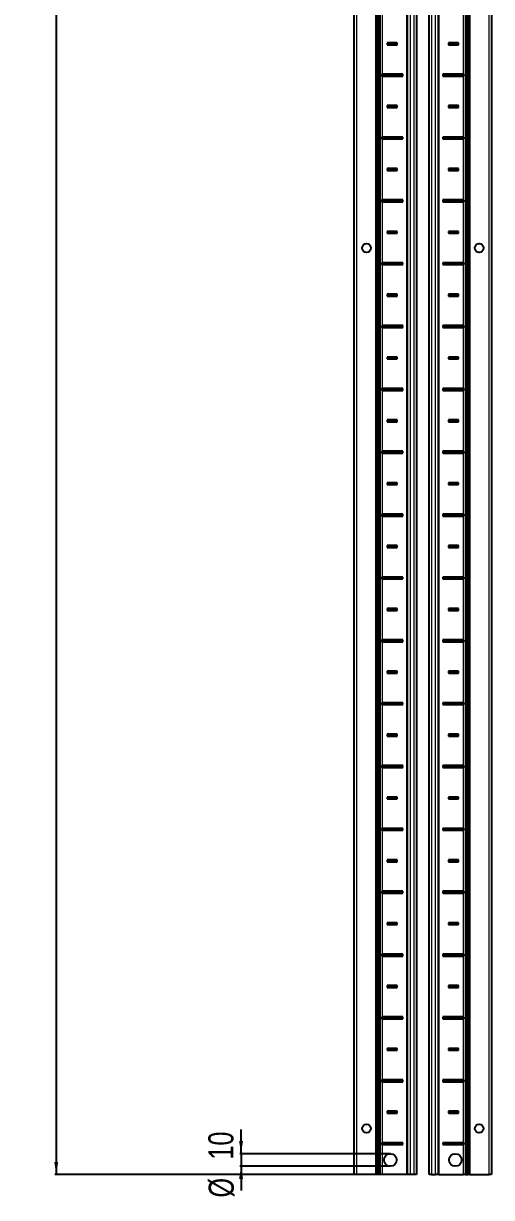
# Model space of a CAD drawing. Header units: millimetres. Extents: x -199 to 1181, y -1371 to 1507.
# Drawn here: x -199 to 173, y -870 to 64 of the extents above; entities that cross this region are included whole.
import ezdxf

# ---------------------------------------------------------------- set-up
doc = ezdxf.new("R2010")
doc.units = ezdxf.units.MM
doc.layers.add('FORMAT', color=7, linetype='Continuous')
doc.styles.add('SLDTEXTSTYLE0', font='TXT', dxfattribs={"width": 0.75})
doc.dimstyles.new('SLDDIMSTYLE0', dxfattribs={"dimtxt": 20, "dimasz": 10, "dimexe": 0, "dimexo": 0.0625, "dimgap": 5, "dimtad": 2, "dimdec": 1, "dimrnd": 1e-09, "dimzin": 12, "dimdsep": 46, "dimtxsty": 'SLDTEXTSTYLE0', "dimsah": 1, "dimcen": 0.09, "dimadec": 0, "dimazin": 3, "dimtfac": 1, "dimtofl": 0, "dimtmove": 0, "dimatfit": 3, "dimfxl": 0, "dimfrac": 2, "dimtolj": 1, "dimtzin": 12, "dimarcsym": 0})
doc.dimstyles.new('SLDDIMSTYLE1', dxfattribs={"dimtxt": 20, "dimasz": 10, "dimexe": 0, "dimexo": 0.0625, "dimgap": 5, "dimtad": 2, "dimdec": 1, "dimrnd": 1e-09, "dimzin": 12, "dimdsep": 46, "dimtxsty": 'SLDTEXTSTYLE0', "dimsah": 1, "dimcen": 0.09, "dimadec": 0, "dimazin": 3, "dimtfac": 1, "dimtmove": 0, "dimatfit": 0, "dimfxl": 0, "dimfrac": 2, "dimtolj": 1, "dimtzin": 12, "dimarcsym": 0})

# ---------------------------------------------------------------- blocks, each defined once
blk = doc.blocks.new('_D')
at = {"layer": 'FORMAT'}
for p, q in [((86.41, 1247.21), (-174.15, 1247.21)), ((-173.15, 1247.21), (-173.15, -851.79)), ((86.41, -851.79), (-174.15, -851.79))]:
    blk.add_line(p, q, dxfattribs=at)
for points in [[(-173.15, 1247.21), (-174.69, 1237.21), (-171.61, 1237.21)], [(-173.15, -851.79), (-171.61, -841.79), (-174.69, -841.79)]]:
    blk.add_solid(points, dxfattribs=at)
at = {"layer": 'FORMAT', "insert": (-198.93, 168.15), "char_height": 20, "attachment_point": 1, "rotation": 90, "style": 'SLDTEXTSTYLE0'}
blk.add_mtext('2099', dxfattribs=at)
blk = doc.blocks.new('_D_3')
at = {"layer": 'FORMAT'}
for p, q in [((-26.02, -835.29), (-26.02, -816.06)), ((92.82, -835.29), (-27.02, -835.29)), ((-26.02, -835.29), (-26.02, -845.29)), ((92.82, -845.29), (-27.02, -845.29)), ((-26.02, -845.29), (-26.02, -864.52))]:
    blk.add_line(p, q, dxfattribs=at)
for points in [[(-26.02, -835.29), (-24.48, -825.29), (-27.56, -825.29)], [(-26.02, -845.29), (-27.56, -855.29), (-24.48, -855.29)]]:
    blk.add_solid(points, dxfattribs=at)
at = {"layer": 'FORMAT', "char_height": 20, "attachment_point": 1, "rotation": 90, "style": 'SLDTEXTSTYLE0'}
for s, insert in [('10', (-52.11, -839.99)), ('%%c', (-51.8, -870.15))]:
    blk.add_mtext(s, dxfattribs=dict(at, insert=insert))

msp = doc.modelspace()

# ---------------------------------------------------------------- linework, layer by layer
at = {"color": 7, "linetype": 'Continuous', "lineweight": 25}
for p, q in [((63.98, -851.79), (63.98, 1247.21)), ((81.98, -851.79), (81.98, 1247.21)), ((83.77, -851.79), (83.77, 1247.21)), ((83.8, -851.79), (83.8, 1247.21)), ((106.48, -851.79), (106.48, 1247.21)), ((113.68, 1247.21), (113.68, -851.79)), ((123.68, -851.79), (123.68, 1247.21)), ((130.88, 1247.21), (130.88, -851.79)), ((153.55, 1247.21), (153.55, -851.79)), ((153.58, 1247.21), (153.58, -851.79)), ((155.38, 1247.21), (155.38, -851.79)), ((173.38, 1247.21), (173.38, -851.79)), ((91.08, 47.71), (90.33, 48.46)), ((90.33, 48.46), (90.33, 46.96)), ((98.33, 48.46), (90.33, 48.46)), ((91.08, 47.71), (90.33, 46.96)), ((90.33, 46.96), (98.33, 46.96)), ((97.58, 47.71), (91.08, 47.71)), ((97.58, 47.71), (98.33, 48.46)), ((97.58, 47.71), (98.33, 46.96)), ((98.33, 46.96), (98.33, 48.46)), ((139.78, 47.71), (139.03, 48.46)), ((147.03, 48.46), (139.03, 48.46)), ((139.03, 48.46), (139.03, 46.96)), ((139.78, 47.71), (139.03, 46.96)), ((139.03, 46.96), (147.03, 46.96)), ((139.78, 47.71), (146.28, 47.71)), ((146.28, 47.71), (147.03, 48.46)), ((146.28, 47.71), (147.03, 46.96)), ((147.03, 46.96), (147.03, 48.46)), ((86.58, 22.71), (85.93, 23.35)), ((85.93, 23.35), (85.93, 22.06)), ((86.58, 22.71), (85.93, 22.06)), ((102.83, 23.46), (86.42, 23.46)), ((86.42, 21.96), (102.83, 21.96)), ((102.08, 22.71), (86.58, 22.71)), ((102.08, 22.71), (102.83, 23.46)), ((102.08, 22.71), (102.83, 21.96)), ((102.83, 21.96), (102.83, 23.46)), ((135.28, 22.71), (134.53, 23.46)), ((134.53, 23.46), (134.53, 21.96)), ((150.93, 23.46), (134.53, 23.46)), ((135.28, 22.71), (134.53, 21.96)), ((134.53, 21.96), (150.93, 21.96)), ((135.28, 22.71), (150.78, 22.71)), ((150.78, 22.71), (151.42, 23.35)), ((150.78, 22.71), (151.42, 22.06)), ((151.42, 22.06), (151.42, 23.35)), ((91.08, -2.29), (90.33, -1.54)), ((90.33, -1.54), (90.33, -3.04)), ((98.33, -1.54), (90.33, -1.54)), ((91.08, -2.29), (90.33, -3.04)), ((90.33, -3.04), (98.33, -3.04)), ((97.58, -2.29), (91.08, -2.29)), ((97.58, -2.29), (98.33, -1.54)), ((97.58, -2.29), (98.33, -3.04)), ((98.33, -3.04), (98.33, -1.54)), ((139.78, -2.29), (139.03, -1.54)), ((147.03, -1.54), (139.03, -1.54)), ((139.03, -1.54), (139.03, -3.04)), ((139.78, -2.29), (139.03, -3.04)), ((139.03, -3.04), (147.03, -3.04)), ((139.78, -2.29), (146.28, -2.29)), ((146.28, -2.29), (147.03, -1.54)), ((146.28, -2.29), (147.03, -3.04)), ((147.03, -3.04), (147.03, -1.54)), ((86.58, -27.29), (85.93, -26.65)), ((85.93, -26.65), (85.93, -27.94)), ((86.58, -27.29), (85.93, -27.94)), ((102.83, -26.54), (86.42, -26.54)), ((102.08, -27.29), (86.58, -27.29)), ((102.08, -27.29), (102.83, -26.54)), ((102.08, -27.29), (102.83, -28.04)), ((102.83, -28.04), (102.83, -26.54)), ((135.28, -27.29), (134.53, -26.54)), ((150.93, -26.54), (134.53, -26.54)), ((134.53, -26.54), (134.53, -28.04)), ((135.28, -27.29), (134.53, -28.04)), ((135.28, -27.29), (150.78, -27.29)), ((150.78, -27.29), (151.42, -26.65)), ((150.78, -27.29), (151.42, -27.94)), ((151.42, -27.94), (151.42, -26.65)), ((86.42, -28.04), (102.83, -28.04)), ((134.53, -28.04), (150.93, -28.04)), ((91.08, -52.29), (90.33, -51.54)), ((90.33, -51.54), (90.33, -53.04)), ((98.33, -51.54), (90.33, -51.54)), ((91.08, -52.29), (90.33, -53.04)), ((90.33, -53.04), (98.33, -53.04)), ((97.58, -52.29), (91.08, -52.29)), ((97.58, -52.29), (98.33, -51.54)), ((97.58, -52.29), (98.33, -53.04)), ((98.33, -53.04), (98.33, -51.54)), ((139.78, -52.29), (139.03, -51.54)), ((147.03, -51.54), (139.03, -51.54)), ((139.03, -51.54), (139.03, -53.04)), ((139.78, -52.29), (139.03, -53.04)), ((139.03, -53.04), (147.03, -53.04)), ((139.78, -52.29), (146.28, -52.29)), ((146.28, -52.29), (147.03, -51.54)), ((146.28, -52.29), (147.03, -53.04)), ((147.03, -53.04), (147.03, -51.54)), ((86.58, -77.29), (85.93, -76.65)), ((85.93, -76.65), (85.93, -77.94)), ((86.58, -77.29), (85.93, -77.94)), ((102.83, -76.54), (86.42, -76.54)), ((86.42, -78.04), (102.83, -78.04)), ((102.08, -77.29), (86.58, -77.29)), ((102.08, -77.29), (102.83, -76.54)), ((102.08, -77.29), (102.83, -78.04)), ((102.83, -78.04), (102.83, -76.54)), ((135.28, -77.29), (134.53, -76.54)), ((134.53, -76.54), (134.53, -78.04)), ((150.93, -76.54), (134.53, -76.54)), ((135.28, -77.29), (134.53, -78.04)), ((134.53, -78.04), (150.93, -78.04)), ((135.28, -77.29), (150.78, -77.29)), ((150.78, -77.29), (151.42, -76.65)), ((150.78, -77.29), (151.42, -77.94)), ((151.42, -77.94), (151.42, -76.65)), ((91.08, -102.29), (90.33, -101.54)), ((90.33, -101.54), (90.33, -103.04)), ((98.33, -101.54), (90.33, -101.54)), ((91.08, -102.29), (90.33, -103.04)), ((97.58, -102.29), (91.08, -102.29)), ((97.58, -102.29), (98.33, -101.54)), ((97.58, -102.29), (98.33, -103.04)), ((98.33, -103.04), (98.33, -101.54)), ((139.78, -102.29), (139.03, -101.54)), ((147.03, -101.54), (139.03, -101.54)), ((139.03, -101.54), (139.03, -103.04)), ((139.78, -102.29), (139.03, -103.04)), ((139.78, -102.29), (146.28, -102.29)), ((146.28, -102.29), (147.03, -101.54)), ((146.28, -102.29), (147.03, -103.04)), ((147.03, -103.04), (147.03, -101.54)), ((90.33, -103.04), (98.33, -103.04)), ((139.03, -103.04), (147.03, -103.04)), ((86.58, -127.29), (85.93, -126.65)), ((85.93, -126.65), (85.93, -127.94)), ((86.58, -127.29), (85.93, -127.94)), ((102.83, -126.54), (86.42, -126.54)), ((86.42, -128.04), (102.83, -128.04)), ((102.08, -127.29), (86.58, -127.29)), ((102.08, -127.29), (102.83, -126.54)), ((102.08, -127.29), (102.83, -128.04)), ((102.83, -128.04), (102.83, -126.54)), ((135.28, -127.29), (134.53, -126.54)), ((150.93, -126.54), (134.53, -126.54)), ((134.53, -126.54), (134.53, -128.04)), ((135.28, -127.29), (134.53, -128.04)), ((134.53, -128.04), (150.93, -128.04)), ((135.28, -127.29), (150.78, -127.29)), ((150.78, -127.29), (151.42, -126.65)), ((150.78, -127.29), (151.42, -127.94)), ((151.42, -127.94), (151.42, -126.65)), ((91.08, -152.29), (90.33, -151.54)), ((90.33, -151.54), (90.33, -153.04)), ((98.33, -151.54), (90.33, -151.54)), ((91.08, -152.29), (90.33, -153.04)), ((90.33, -153.04), (98.33, -153.04)), ((97.58, -152.29), (91.08, -152.29)), ((97.58, -152.29), (98.33, -151.54)), ((97.58, -152.29), (98.33, -153.04)), ((98.33, -153.04), (98.33, -151.54)), ((139.78, -152.29), (139.03, -151.54)), ((147.03, -151.54), (139.03, -151.54)), ((139.03, -151.54), (139.03, -153.04)), ((139.78, -152.29), (139.03, -153.04)), ((139.03, -153.04), (147.03, -153.04)), ((139.78, -152.29), (146.28, -152.29)), ((146.28, -152.29), (147.03, -151.54)), ((146.28, -152.29), (147.03, -153.04)), ((147.03, -153.04), (147.03, -151.54)), ((86.58, -177.29), (85.93, -176.65)), ((85.93, -176.65), (85.93, -177.94)), ((86.58, -177.29), (85.93, -177.94)), ((102.83, -176.54), (86.42, -176.54)), ((102.08, -177.29), (86.58, -177.29)), ((102.08, -177.29), (102.83, -176.54)), ((102.08, -177.29), (102.83, -178.04)), ((102.83, -178.04), (102.83, -176.54)), ((135.28, -177.29), (134.53, -176.54)), ((150.93, -176.54), (134.53, -176.54)), ((134.53, -176.54), (134.53, -178.04)), ((135.28, -177.29), (134.53, -178.04)), ((135.28, -177.29), (150.78, -177.29)), ((150.78, -177.29), (151.42, -176.65)), ((150.78, -177.29), (151.42, -177.94)), ((151.42, -177.94), (151.42, -176.65)), ((86.42, -178.04), (102.83, -178.04)), ((134.53, -178.04), (150.93, -178.04)), ((91.08, -202.29), (90.33, -201.54)), ((90.33, -201.54), (90.33, -203.04)), ((98.33, -201.54), (90.33, -201.54)), ((91.08, -202.29), (90.33, -203.04)), ((90.33, -203.04), (98.33, -203.04)), ((97.58, -202.29), (91.08, -202.29)), ((97.58, -202.29), (98.33, -201.54)), ((97.58, -202.29), (98.33, -203.04)), ((98.33, -203.04), (98.33, -201.54)), ((139.78, -202.29), (139.03, -201.54)), ((147.03, -201.54), (139.03, -201.54)), ((139.03, -201.54), (139.03, -203.04)), ((139.78, -202.29), (139.03, -203.04)), ((139.03, -203.04), (147.03, -203.04)), ((139.78, -202.29), (146.28, -202.29)), ((146.28, -202.29), (147.03, -201.54)), ((146.28, -202.29), (147.03, -203.04)), ((147.03, -203.04), (147.03, -201.54)), ((86.58, -227.29), (85.93, -226.65)), ((85.93, -226.65), (85.93, -227.94)), ((86.58, -227.29), (85.93, -227.94)), ((102.83, -226.54), (86.42, -226.54)), ((86.42, -228.04), (102.83, -228.04)), ((102.08, -227.29), (86.58, -227.29)), ((102.08, -227.29), (102.83, -226.54)), ((102.08, -227.29), (102.83, -228.04)), ((102.83, -228.04), (102.83, -226.54)), ((135.28, -227.29), (134.53, -226.54)), ((150.93, -226.54), (134.53, -226.54)), ((134.53, -226.54), (134.53, -228.04)), ((135.28, -227.29), (134.53, -228.04)), ((134.53, -228.04), (150.93, -228.04)), ((135.28, -227.29), (150.78, -227.29)), ((150.78, -227.29), (151.42, -226.65)), ((150.78, -227.29), (151.42, -227.94)), ((151.42, -227.94), (151.42, -226.65)), ((91.08, -252.29), (90.33, -251.54)), ((90.33, -251.54), (90.33, -253.04)), ((98.33, -251.54), (90.33, -251.54)), ((97.58, -252.29), (98.33, -251.54)), ((98.33, -253.04), (98.33, -251.54)), ((139.78, -252.29), (139.03, -251.54)), ((147.03, -251.54), (139.03, -251.54)), ((139.03, -251.54), (139.03, -253.04)), ((146.28, -252.29), (147.03, -251.54)), ((147.03, -253.04), (147.03, -251.54)), ((91.08, -252.29), (90.33, -253.04)), ((90.33, -253.04), (98.33, -253.04)), ((97.58, -252.29), (91.08, -252.29)), ((97.58, -252.29), (98.33, -253.04)), ((139.78, -252.29), (139.03, -253.04)), ((139.03, -253.04), (147.03, -253.04)), ((139.78, -252.29), (146.28, -252.29)), ((146.28, -252.29), (147.03, -253.04)), ((86.58, -277.29), (85.93, -276.65)), ((85.93, -276.65), (85.93, -277.94)), ((86.58, -277.29), (85.93, -277.94)), ((102.83, -276.54), (86.42, -276.54)), ((86.42, -278.04), (102.83, -278.04)), ((102.08, -277.29), (86.58, -277.29)), ((102.08, -277.29), (102.83, -276.54)), ((102.08, -277.29), (102.83, -278.04)), ((102.83, -278.04), (102.83, -276.54)), ((135.28, -277.29), (134.53, -276.54)), ((150.93, -276.54), (134.53, -276.54)), ((134.53, -276.54), (134.53, -278.04)), ((135.28, -277.29), (134.53, -278.04)), ((134.53, -278.04), (150.93, -278.04)), ((135.28, -277.29), (150.78, -277.29)), ((150.78, -277.29), (151.42, -276.65)), ((150.78, -277.29), (151.42, -277.94)), ((151.42, -277.94), (151.42, -276.65)), ((91.08, -302.29), (90.33, -301.54)), ((90.33, -301.54), (90.33, -303.04)), ((98.33, -301.54), (90.33, -301.54)), ((91.08, -302.29), (90.33, -303.04)), ((90.33, -303.04), (98.33, -303.04)), ((97.58, -302.29), (91.08, -302.29)), ((97.58, -302.29), (98.33, -301.54)), ((97.58, -302.29), (98.33, -303.04)), ((98.33, -303.04), (98.33, -301.54)), ((139.78, -302.29), (139.03, -301.54)), ((147.03, -301.54), (139.03, -301.54)), ((139.03, -301.54), (139.03, -303.04)), ((139.78, -302.29), (139.03, -303.04)), ((139.03, -303.04), (147.03, -303.04)), ((139.78, -302.29), (146.28, -302.29)), ((146.28, -302.29), (147.03, -301.54)), ((146.28, -302.29), (147.03, -303.04)), ((147.03, -303.04), (147.03, -301.54)), ((86.58, -327.29), (85.93, -326.65)), ((85.93, -326.65), (85.93, -327.94)), ((102.83, -326.54), (86.42, -326.54)), ((102.08, -327.29), (102.83, -326.54)), ((102.83, -328.04), (102.83, -326.54)), ((135.28, -327.29), (134.53, -326.54)), ((134.53, -326.54), (134.53, -328.04)), ((150.93, -326.54), (134.53, -326.54)), ((150.78, -327.29), (151.42, -326.65)), ((151.42, -327.94), (151.42, -326.65)), ((86.58, -327.29), (85.93, -327.94)), ((86.42, -328.04), (102.83, -328.04)), ((102.08, -327.29), (86.58, -327.29)), ((102.08, -327.29), (102.83, -328.04)), ((135.28, -327.29), (134.53, -328.04)), ((134.53, -328.04), (150.93, -328.04)), ((135.28, -327.29), (150.78, -327.29)), ((150.78, -327.29), (151.42, -327.94)), ((98.33, -351.54), (90.33, -351.54)), ((90.33, -351.54), (90.33, -353.04)), ((91.08, -352.29), (90.33, -351.54)), ((91.08, -352.29), (90.33, -353.04)), ((90.33, -353.04), (98.33, -353.04)), ((97.58, -352.29), (91.08, -352.29)), ((97.58, -352.29), (98.33, -351.54)), ((97.58, -352.29), (98.33, -353.04)), ((98.33, -353.04), (98.33, -351.54)), ((139.78, -352.29), (139.03, -351.54)), ((147.03, -351.54), (139.03, -351.54)), ((139.03, -351.54), (139.03, -353.04)), ((139.78, -352.29), (139.03, -353.04)), ((139.03, -353.04), (147.03, -353.04)), ((139.78, -352.29), (146.28, -352.29)), ((146.28, -352.29), (147.03, -351.54)), ((146.28, -352.29), (147.03, -353.04)), ((147.03, -353.04), (147.03, -351.54)), ((86.58, -377.29), (85.93, -376.65)), ((85.93, -376.65), (85.93, -377.94)), ((86.58, -377.29), (85.93, -377.94)), ((102.83, -376.54), (86.42, -376.54)), ((86.42, -378.04), (102.83, -378.04)), ((102.08, -377.29), (86.58, -377.29)), ((102.08, -377.29), (102.83, -376.54)), ((102.08, -377.29), (102.83, -378.04)), ((102.83, -378.04), (102.83, -376.54)), ((135.28, -377.29), (134.53, -376.54)), ((134.53, -376.54), (134.53, -378.04)), ((150.93, -376.54), (134.53, -376.54)), ((135.28, -377.29), (134.53, -378.04)), ((134.53, -378.04), (150.93, -378.04)), ((135.28, -377.29), (150.78, -377.29)), ((150.78, -377.29), (151.42, -376.65)), ((150.78, -377.29), (151.42, -377.94)), ((151.42, -377.94), (151.42, -376.65)), ((91.08, -402.29), (90.33, -401.54)), ((90.33, -401.54), (90.33, -403.04)), ((98.33, -401.54), (90.33, -401.54)), ((97.58, -402.29), (98.33, -401.54)), ((98.33, -403.04), (98.33, -401.54)), ((139.78, -402.29), (139.03, -401.54)), ((147.03, -401.54), (139.03, -401.54)), ((139.03, -401.54), (139.03, -403.04)), ((146.28, -402.29), (147.03, -401.54)), ((147.03, -403.04), (147.03, -401.54)), ((91.08, -402.29), (90.33, -403.04)), ((90.33, -403.04), (98.33, -403.04)), ((97.58, -402.29), (91.08, -402.29)), ((97.58, -402.29), (98.33, -403.04)), ((139.78, -402.29), (139.03, -403.04)), ((139.03, -403.04), (147.03, -403.04)), ((139.78, -402.29), (146.28, -402.29)), ((146.28, -402.29), (147.03, -403.04)), ((86.58, -427.29), (85.93, -426.65)), ((85.93, -426.65), (85.93, -427.94)), ((86.58, -427.29), (85.93, -427.94)), ((102.83, -426.54), (86.42, -426.54)), ((86.42, -428.04), (102.83, -428.04)), ((102.08, -427.29), (86.58, -427.29)), ((102.08, -427.29), (102.83, -426.54)), ((102.08, -427.29), (102.83, -428.04)), ((102.83, -428.04), (102.83, -426.54)), ((135.28, -427.29), (134.53, -426.54)), ((134.53, -426.54), (134.53, -428.04)), ((150.93, -426.54), (134.53, -426.54)), ((135.28, -427.29), (134.53, -428.04)), ((134.53, -428.04), (150.93, -428.04)), ((135.28, -427.29), (150.78, -427.29)), ((150.78, -427.29), (151.42, -426.65)), ((150.78, -427.29), (151.42, -427.94)), ((151.42, -427.94), (151.42, -426.65)), ((91.08, -452.29), (90.33, -451.54)), ((90.33, -451.54), (90.33, -453.04)), ((98.33, -451.54), (90.33, -451.54)), ((91.08, -452.29), (90.33, -453.04)), ((90.33, -453.04), (98.33, -453.04)), ((97.58, -452.29), (91.08, -452.29)), ((97.58, -452.29), (98.33, -451.54)), ((97.58, -452.29), (98.33, -453.04)), ((98.33, -453.04), (98.33, -451.54)), ((139.78, -452.29), (139.03, -451.54)), ((147.03, -451.54), (139.03, -451.54)), ((139.03, -451.54), (139.03, -453.04)), ((139.78, -452.29), (139.03, -453.04)), ((139.03, -453.04), (147.03, -453.04)), ((139.78, -452.29), (146.28, -452.29)), ((146.28, -452.29), (147.03, -451.54)), ((146.28, -452.29), (147.03, -453.04)), ((147.03, -453.04), (147.03, -451.54)), ((86.58, -477.29), (85.93, -476.65)), ((85.93, -476.65), (85.93, -477.94)), ((86.58, -477.29), (85.93, -477.94)), ((102.83, -476.54), (86.42, -476.54)), ((86.42, -478.04), (102.83, -478.04)), ((102.08, -477.29), (86.58, -477.29)), ((102.08, -477.29), (102.83, -476.54)), ((102.08, -477.29), (102.83, -478.04)), ((102.83, -478.04), (102.83, -476.54)), ((135.28, -477.29), (134.53, -476.54)), ((150.93, -476.54), (134.53, -476.54)), ((134.53, -476.54), (134.53, -478.04)), ((135.28, -477.29), (134.53, -478.04)), ((134.53, -478.04), (150.93, -478.04)), ((135.28, -477.29), (150.78, -477.29)), ((150.78, -477.29), (151.42, -476.65)), ((150.78, -477.29), (151.42, -477.94)), ((151.42, -477.94), (151.42, -476.65)), ((91.08, -502.29), (90.33, -501.54)), ((90.33, -501.54), (90.33, -503.04)), ((98.33, -501.54), (90.33, -501.54)), ((91.08, -502.29), (90.33, -503.04)), ((90.33, -503.04), (98.33, -503.04)), ((97.58, -502.29), (91.08, -502.29)), ((97.58, -502.29), (98.33, -501.54)), ((97.58, -502.29), (98.33, -503.04)), ((98.33, -503.04), (98.33, -501.54)), ((139.78, -502.29), (139.03, -501.54)), ((147.03, -501.54), (139.03, -501.54)), ((139.03, -501.54), (139.03, -503.04)), ((139.78, -502.29), (139.03, -503.04)), ((139.03, -503.04), (147.03, -503.04)), ((139.78, -502.29), (146.28, -502.29)), ((146.28, -502.29), (147.03, -501.54)), ((146.28, -502.29), (147.03, -503.04)), ((147.03, -503.04), (147.03, -501.54)), ((86.58, -527.29), (85.93, -526.65)), ((85.93, -526.65), (85.93, -527.94)), ((86.58, -527.29), (85.93, -527.94)), ((102.83, -526.54), (86.42, -526.54)), ((86.42, -528.04), (102.83, -528.04)), ((102.08, -527.29), (86.58, -527.29)), ((102.08, -527.29), (102.83, -526.54)), ((102.08, -527.29), (102.83, -528.04)), ((102.83, -528.04), (102.83, -526.54)), ((135.28, -527.29), (134.53, -526.54)), ((150.93, -526.54), (134.53, -526.54)), ((134.53, -526.54), (134.53, -528.04)), ((135.28, -527.29), (134.53, -528.04)), ((134.53, -528.04), (150.93, -528.04)), ((135.28, -527.29), (150.78, -527.29)), ((150.78, -527.29), (151.42, -526.65)), ((150.78, -527.29), (151.42, -527.94)), ((151.42, -527.94), (151.42, -526.65)), ((91.08, -552.29), (90.33, -551.54)), ((90.33, -551.54), (90.33, -553.04)), ((98.33, -551.54), (90.33, -551.54)), ((91.08, -552.29), (90.33, -553.04)), ((90.33, -553.04), (98.33, -553.04)), ((97.58, -552.29), (91.08, -552.29)), ((97.58, -552.29), (98.33, -551.54)), ((97.58, -552.29), (98.33, -553.04)), ((98.33, -553.04), (98.33, -551.54)), ((139.78, -552.29), (139.03, -551.54)), ((147.03, -551.54), (139.03, -551.54)), ((139.03, -551.54), (139.03, -553.04)), ((139.78, -552.29), (139.03, -553.04)), ((139.03, -553.04), (147.03, -553.04)), ((139.78, -552.29), (146.28, -552.29)), ((146.28, -552.29), (147.03, -551.54)), ((146.28, -552.29), (147.03, -553.04)), ((147.03, -553.04), (147.03, -551.54)), ((86.58, -577.29), (85.93, -576.65)), ((85.93, -576.65), (85.93, -577.94)), ((86.58, -577.29), (85.93, -577.94)), ((102.83, -576.54), (86.42, -576.54)), ((86.42, -578.04), (102.83, -578.04)), ((102.08, -577.29), (86.58, -577.29)), ((102.08, -577.29), (102.83, -576.54)), ((102.08, -577.29), (102.83, -578.04)), ((102.83, -578.04), (102.83, -576.54)), ((135.28, -577.29), (134.53, -576.54)), ((150.93, -576.54), (134.53, -576.54)), ((134.53, -576.54), (134.53, -578.04)), ((135.28, -577.29), (134.53, -578.04)), ((134.53, -578.04), (150.93, -578.04)), ((135.28, -577.29), (150.78, -577.29)), ((150.78, -577.29), (151.42, -576.65)), ((150.78, -577.29), (151.42, -577.94)), ((151.42, -577.94), (151.42, -576.65)), ((91.08, -602.29), (90.33, -601.54)), ((90.33, -601.54), (90.33, -603.04)), ((98.33, -601.54), (90.33, -601.54)), ((91.08, -602.29), (90.33, -603.04)), ((90.33, -603.04), (98.33, -603.04)), ((97.58, -602.29), (91.08, -602.29)), ((97.58, -602.29), (98.33, -601.54)), ((97.58, -602.29), (98.33, -603.04)), ((98.33, -603.04), (98.33, -601.54)), ((139.78, -602.29), (139.03, -601.54)), ((147.03, -601.54), (139.03, -601.54)), ((139.03, -601.54), (139.03, -603.04)), ((139.78, -602.29), (139.03, -603.04)), ((139.03, -603.04), (147.03, -603.04)), ((139.78, -602.29), (146.28, -602.29)), ((146.28, -602.29), (147.03, -601.54)), ((146.28, -602.29), (147.03, -603.04)), ((147.03, -603.04), (147.03, -601.54)), ((86.58, -627.29), (85.93, -626.65)), ((85.93, -626.65), (85.93, -627.94)), ((86.58, -627.29), (85.93, -627.94)), ((102.83, -626.54), (86.42, -626.54)), ((86.42, -628.04), (102.83, -628.04)), ((102.08, -627.29), (86.58, -627.29)), ((102.08, -627.29), (102.83, -626.54)), ((102.08, -627.29), (102.83, -628.04)), ((102.83, -628.04), (102.83, -626.54)), ((135.28, -627.29), (134.53, -626.54)), ((150.93, -626.54), (134.53, -626.54)), ((134.53, -626.54), (134.53, -628.04)), ((135.28, -627.29), (134.53, -628.04)), ((134.53, -628.04), (150.93, -628.04)), ((135.28, -627.29), (150.78, -627.29)), ((150.78, -627.29), (151.42, -626.65)), ((150.78, -627.29), (151.42, -627.94)), ((151.42, -627.94), (151.42, -626.65)), ((91.08, -652.29), (90.33, -651.54)), ((90.33, -651.54), (90.33, -653.04)), ((98.33, -651.54), (90.33, -651.54)), ((91.08, -652.29), (90.33, -653.04)), ((90.33, -653.04), (98.33, -653.04)), ((97.58, -652.29), (91.08, -652.29)), ((97.58, -652.29), (98.33, -651.54)), ((97.58, -652.29), (98.33, -653.04)), ((98.33, -653.04), (98.33, -651.54)), ((139.78, -652.29), (139.03, -651.54)), ((147.03, -651.54), (139.03, -651.54)), ((139.03, -651.54), (139.03, -653.04)), ((139.78, -652.29), (139.03, -653.04)), ((139.03, -653.04), (147.03, -653.04)), ((139.78, -652.29), (146.28, -652.29)), ((146.28, -652.29), (147.03, -651.54)), ((146.28, -652.29), (147.03, -653.04)), ((147.03, -653.04), (147.03, -651.54)), ((86.58, -677.29), (85.93, -676.65)), ((85.93, -676.65), (85.93, -677.94)), ((86.58, -677.29), (85.93, -677.94)), ((102.83, -676.54), (86.42, -676.54)), ((86.42, -678.04), (102.83, -678.04)), ((102.08, -677.29), (86.58, -677.29)), ((102.08, -677.29), (102.83, -676.54)), ((102.08, -677.29), (102.83, -678.04)), ((102.83, -678.04), (102.83, -676.54)), ((135.28, -677.29), (134.53, -676.54)), ((150.93, -676.54), (134.53, -676.54)), ((134.53, -676.54), (134.53, -678.04)), ((135.28, -677.29), (134.53, -678.04)), ((134.53, -678.04), (150.93, -678.04)), ((135.28, -677.29), (150.78, -677.29)), ((150.78, -677.29), (151.42, -676.65)), ((150.78, -677.29), (151.42, -677.94)), ((151.42, -677.94), (151.42, -676.65)), ((91.08, -702.29), (90.33, -701.54)), ((90.33, -701.54), (90.33, -703.04)), ((98.33, -701.54), (90.33, -701.54)), ((91.08, -702.29), (90.33, -703.04)), ((90.33, -703.04), (98.33, -703.04)), ((97.58, -702.29), (91.08, -702.29)), ((97.58, -702.29), (98.33, -701.54)), ((97.58, -702.29), (98.33, -703.04)), ((98.33, -703.04), (98.33, -701.54)), ((139.78, -702.29), (139.03, -701.54)), ((147.03, -701.54), (139.03, -701.54)), ((139.03, -701.54), (139.03, -703.04)), ((139.78, -702.29), (139.03, -703.04)), ((139.03, -703.04), (147.03, -703.04)), ((139.78, -702.29), (146.28, -702.29)), ((146.28, -702.29), (147.03, -701.54)), ((146.28, -702.29), (147.03, -703.04)), ((147.03, -703.04), (147.03, -701.54)), ((86.58, -727.29), (85.93, -726.65)), ((85.93, -726.65), (85.93, -727.94)), ((86.58, -727.29), (85.93, -727.94)), ((102.83, -726.54), (86.42, -726.54)), ((86.42, -728.04), (102.83, -728.04)), ((102.08, -727.29), (86.58, -727.29)), ((102.08, -727.29), (102.83, -726.54)), ((102.08, -727.29), (102.83, -728.04)), ((102.83, -728.04), (102.83, -726.54)), ((135.28, -727.29), (134.53, -726.54)), ((150.93, -726.54), (134.53, -726.54)), ((134.53, -726.54), (134.53, -728.04)), ((135.28, -727.29), (134.53, -728.04)), ((134.53, -728.04), (150.93, -728.04)), ((135.28, -727.29), (150.78, -727.29)), ((150.78, -727.29), (151.42, -726.65)), ((150.78, -727.29), (151.42, -727.94)), ((151.42, -727.94), (151.42, -726.65)), ((91.08, -752.29), (90.33, -751.54)), ((90.33, -751.54), (90.33, -753.04)), ((98.33, -751.54), (90.33, -751.54)), ((91.08, -752.29), (90.33, -753.04)), ((90.33, -753.04), (98.33, -753.04)), ((97.58, -752.29), (91.08, -752.29)), ((97.58, -752.29), (98.33, -751.54)), ((97.58, -752.29), (98.33, -753.04)), ((98.33, -753.04), (98.33, -751.54)), ((139.78, -752.29), (139.03, -751.54)), ((147.03, -751.54), (139.03, -751.54)), ((139.03, -751.54), (139.03, -753.04)), ((139.78, -752.29), (139.03, -753.04)), ((139.03, -753.04), (147.03, -753.04)), ((139.78, -752.29), (146.28, -752.29)), ((146.28, -752.29), (147.03, -751.54)), ((146.28, -752.29), (147.03, -753.04)), ((147.03, -753.04), (147.03, -751.54)), ((86.58, -777.29), (85.93, -776.65)), ((85.93, -776.65), (85.93, -777.94)), ((86.58, -777.29), (85.93, -777.94)), ((102.83, -776.54), (86.42, -776.54)), ((86.42, -778.04), (102.83, -778.04)), ((102.08, -777.29), (86.58, -777.29)), ((102.08, -777.29), (102.83, -776.54)), ((102.08, -777.29), (102.83, -778.04)), ((102.83, -778.04), (102.83, -776.54)), ((135.28, -777.29), (134.53, -776.54)), ((134.53, -776.54), (134.53, -778.04)), ((150.93, -776.54), (134.53, -776.54)), ((135.28, -777.29), (134.53, -778.04)), ((134.53, -778.04), (150.93, -778.04)), ((135.28, -777.29), (150.78, -777.29)), ((150.78, -777.29), (151.42, -776.65)), ((150.78, -777.29), (151.42, -777.94)), ((151.42, -777.94), (151.42, -776.65)), ((91.08, -802.29), (90.33, -801.54)), ((90.33, -801.54), (90.33, -803.04)), ((98.33, -801.54), (90.33, -801.54)), ((91.08, -802.29), (90.33, -803.04)), ((90.33, -803.04), (98.33, -803.04)), ((97.58, -802.29), (91.08, -802.29)), ((97.58, -802.29), (98.33, -801.54)), ((97.58, -802.29), (98.33, -803.04)), ((98.33, -803.04), (98.33, -801.54)), ((139.78, -802.29), (139.03, -801.54)), ((147.03, -801.54), (139.03, -801.54)), ((139.03, -801.54), (139.03, -803.04)), ((139.78, -802.29), (139.03, -803.04)), ((139.03, -803.04), (147.03, -803.04)), ((139.78, -802.29), (146.28, -802.29)), ((146.28, -802.29), (147.03, -801.54)), ((146.28, -802.29), (147.03, -803.04)), ((147.03, -803.04), (147.03, -801.54)), ((86.58, -827.29), (85.93, -826.65)), ((85.93, -826.65), (85.93, -827.94)), ((86.58, -827.29), (85.93, -827.94)), ((102.83, -826.54), (86.42, -826.54)), ((86.42, -828.04), (102.83, -828.04)), ((102.08, -827.29), (86.58, -827.29)), ((102.08, -827.29), (102.83, -826.54)), ((102.08, -827.29), (102.83, -828.04)), ((102.83, -828.04), (102.83, -826.54)), ((135.28, -827.29), (134.53, -826.54)), ((134.53, -826.54), (134.53, -828.04)), ((150.93, -826.54), (134.53, -826.54)), ((135.28, -827.29), (134.53, -828.04)), ((134.53, -828.04), (150.93, -828.04)), ((135.28, -827.29), (150.78, -827.29)), ((150.78, -827.29), (151.42, -826.65)), ((150.78, -827.29), (151.42, -827.94)), ((151.42, -827.94), (151.42, -826.65)), ((65.98, -851.79), (63.98, -851.79)), ((81.33, -851.79), (65.98, -851.79)), ((81.98, -851.79), (81.33, -851.79)), ((82.56, -851.79), (81.98, -851.79)), ((83.77, -851.79), (82.56, -851.79)), ((83.8, -851.79), (83.77, -851.79)), ((85.01, -851.79), (83.8, -851.79)), ((86.42, -851.79), (85.01, -851.79)), ((105.83, -851.79), (86.42, -851.79)), ((106.48, -851.79), (105.83, -851.79)), ((108.48, -851.79), (106.48, -851.79)), ((111.68, -851.79), (108.48, -851.79)), ((113.68, -851.79), (111.68, -851.79)), ((125.68, -851.79), (123.68, -851.79)), ((125.68, -851.79), (128.88, -851.79)), ((130.88, -851.79), (128.88, -851.79)), ((131.53, -851.79), (130.88, -851.79)), ((131.53, -851.79), (150.93, -851.79)), ((152.34, -851.79), (150.93, -851.79)), ((152.34, -851.79), (153.55, -851.79)), ((153.55, -851.79), (153.58, -851.79)), ((153.58, -851.79), (154.79, -851.79)), ((155.38, -851.79), (154.79, -851.79)), ((156.03, -851.79), (155.38, -851.79)), ((156.03, -851.79), (171.38, -851.79)), ((173.38, -851.79), (171.38, -851.79))]:
    msp.add_line(p, q, dxfattribs=at)
at = {"color": 8, "linetype": 'Continuous', "lineweight": 18}
for p, q in [((65.98, 1247.21), (65.98, -851.79)), ((81.33, -851.79), (81.33, 1247.21)), ((82.56, 1247.21), (82.56, -851.79)), ((85.01, -851.79), (85.01, 1247.21)), ((105.83, -851.79), (105.83, 1247.21)), ((108.48, 1247.21), (108.48, -851.79)), ((111.68, -851.79), (111.68, 1247.21)), ((125.68, 1247.21), (125.68, -851.79)), ((128.88, -851.79), (128.88, 1247.21)), ((131.53, 1247.21), (131.53, -851.79)), ((152.34, 1247.21), (152.34, -851.79)), ((154.79, -851.79), (154.79, 1247.21)), ((156.03, 1247.21), (156.03, -851.79)), ((171.38, -851.79), (171.38, 1247.21)), ((86.42, 71.96), (86.42, 23.46)), ((150.93, 23.46), (150.93, 71.96)), ((86.42, 21.96), (86.42, -26.54)), ((150.93, -26.54), (150.93, 21.96)), ((86.42, -28.04), (86.42, -76.54)), ((150.93, -76.54), (150.93, -28.04)), ((86.42, -78.04), (86.42, -126.54)), ((150.93, -126.54), (150.93, -78.04)), ((86.42, -128.04), (86.42, -176.54)), ((150.93, -176.54), (150.93, -128.04)), ((86.42, -178.04), (86.42, -226.54)), ((150.93, -226.54), (150.93, -178.04)), ((86.42, -228.04), (86.42, -276.54)), ((150.93, -276.54), (150.93, -228.04)), ((86.42, -278.04), (86.42, -326.54)), ((150.93, -326.54), (150.93, -278.04)), ((86.42, -328.04), (86.42, -376.54)), ((150.93, -376.54), (150.93, -328.04)), ((86.42, -378.04), (86.42, -426.54)), ((150.93, -426.54), (150.93, -378.04)), ((86.42, -428.04), (86.42, -476.54)), ((150.93, -476.54), (150.93, -428.04)), ((86.42, -478.04), (86.42, -526.54)), ((150.93, -526.54), (150.93, -478.04)), ((86.42, -528.04), (86.42, -576.54)), ((150.93, -576.54), (150.93, -528.04)), ((86.42, -578.04), (86.42, -626.54)), ((150.93, -626.54), (150.93, -578.04)), ((86.42, -628.04), (86.42, -676.54)), ((150.93, -676.54), (150.93, -628.04)), ((86.42, -678.04), (86.42, -726.54)), ((150.93, -726.54), (150.93, -678.04)), ((86.42, -728.04), (86.42, -776.54)), ((150.93, -776.54), (150.93, -728.04)), ((86.42, -778.04), (86.42, -826.54)), ((150.93, -826.54), (150.93, -778.04)), ((86.42, -828.04), (86.42, -851.79)), ((150.93, -851.79), (150.93, -828.04))]:
    msp.add_line(p, q, dxfattribs=at)
at = {"color": 7, "linetype": 'Continuous', "lineweight": 25}
for centre, radius in [((73.83, -114.79), 3.5), ((163.53, -114.79), 3.5), ((73.83, -815.29), 3.5), ((163.53, -815.29), 3.5), ((92.83, -840.29), 5), ((144.53, -840.29), 5)]:
    msp.add_circle(centre, radius, dxfattribs=at)
for centre, start_param, end_param in [((86.42, 19.99), 0, 0.248269), ((86.42, 25.42), 2.893323, 3.141593), ((150.93, 19.99), 6.034916, 6.283185), ((150.93, 25.42), 3.141593, 3.389862), ((86.42, -30.01), 0, 0.248269), ((86.42, -24.58), 2.893323, 3.141593), ((150.93, -30.01), 6.034916, 6.283185), ((150.93, -24.58), 3.141593, 3.389862), ((86.42, -80.01), 0, 0.248269), ((86.42, -74.58), 2.893323, 3.141593), ((150.93, -80.01), 6.034916, 6.283185), ((150.93, -74.58), 3.141593, 3.389862), ((86.42, -130.01), 0, 0.248269), ((86.42, -124.58), 2.893323, 3.141593), ((150.93, -130.01), 6.034916, 6.283185), ((150.93, -124.58), 3.141593, 3.389862), ((86.42, -180.01), 0, 0.248269), ((150.93, -180.01), 6.034916, 6.283185), ((86.42, -174.58), 2.893323, 3.141593), ((150.93, -174.58), 3.141593, 3.389862), ((86.42, -230.01), 0, 0.248269), ((86.42, -224.58), 2.893323, 3.141593), ((150.93, -230.01), 6.034916, 6.283185), ((150.93, -224.58), 3.141593, 3.389862), ((86.42, -280.01), 0, 0.248269), ((86.42, -274.58), 2.893323, 3.141593), ((150.93, -280.01), 6.034916, 6.283185), ((150.93, -274.58), 3.141593, 3.389862), ((86.42, -330.01), 0, 0.248269), ((150.93, -330.01), 6.034916, 6.283185), ((86.42, -324.58), 2.893323, 3.141593), ((150.93, -324.58), 3.141593, 3.389862), ((86.42, -380.01), 0, 0.248269), ((86.42, -374.58), 2.893323, 3.141593), ((150.93, -380.01), 6.034916, 6.283185), ((150.93, -374.58), 3.141593, 3.389862), ((86.42, -430.01), 0, 0.248269), ((86.42, -424.58), 2.893323, 3.141593), ((150.93, -430.01), 6.034916, 6.283185), ((150.93, -424.58), 3.141593, 3.389862), ((86.42, -480.01), 0, 0.248269), ((86.42, -474.58), 2.893323, 3.141593), ((150.93, -480.01), 6.034916, 6.283185), ((150.93, -474.58), 3.141593, 3.389862), ((86.42, -530.01), 0, 0.248269), ((86.42, -524.58), 2.893323, 3.141593), ((150.93, -530.01), 6.034916, 6.283185), ((150.93, -524.58), 3.141593, 3.389862), ((86.42, -580.01), 0, 0.248269), ((86.42, -574.58), 2.893323, 3.141593), ((150.93, -580.01), 6.034916, 6.283185), ((150.93, -574.58), 3.141593, 3.389862), ((86.42, -630.01), 0, 0.248269), ((86.42, -624.58), 2.893323, 3.141593), ((150.93, -630.01), 6.034916, 6.283185), ((150.93, -624.58), 3.141593, 3.389862), ((86.42, -680.01), 0, 0.248269), ((86.42, -674.58), 2.893323, 3.141593), ((150.93, -680.01), 6.034916, 6.283185), ((150.93, -674.58), 3.141593, 3.389862), ((86.42, -730.01), 0, 0.248269), ((86.42, -724.58), 2.893323, 3.141593), ((150.93, -730.01), 6.034916, 6.283185), ((150.93, -724.58), 3.141593, 3.389862), ((86.42, -780.01), 0, 0.248269), ((86.42, -774.58), 2.893323, 3.141593), ((150.93, -780.01), 6.034916, 6.283185), ((150.93, -774.58), 3.141593, 3.389862), ((86.42, -830.01), 0, 0.248269), ((86.42, -824.58), 2.893323, 3.141593), ((150.93, -830.01), 6.034916, 6.283185), ((150.93, -824.58), 3.141593, 3.389862)]:
    msp.add_ellipse(centre, major_axis=(0, 3.46), ratio=0.57735, start_param=start_param, end_param=end_param, dxfattribs=at)

# ---------------------------------------------------------------- dimensions: what is measured, and where the dimension line sits
at = {"layer": 'FORMAT'}
dim = msp.add_linear_dim(base=(-173.15, -851.79), p1=(86.42, 1247.21), p2=(86.42, -851.79), angle=90, dimstyle='SLDDIMSTYLE0', dxfattribs=at)
dim.commit()
dim.dimension.update_dxf_attribs({"geometry": '_D', "text_midpoint": (-173.15, 197.71), "dimtype": 160})
dim = msp.add_linear_dim(base=(-26.02, -845.29), p1=(92.83, -835.29), p2=(92.83, -845.29), angle=90, text='%%c<>', dimstyle='SLDDIMSTYLE1', dxfattribs=at)
dim.commit()
dim.dimension.update_dxf_attribs({"geometry": '_D_3', "text_midpoint": (-26.02, -840.29), "dimtype": 160})

doc.saveas('drawing.dxf')
